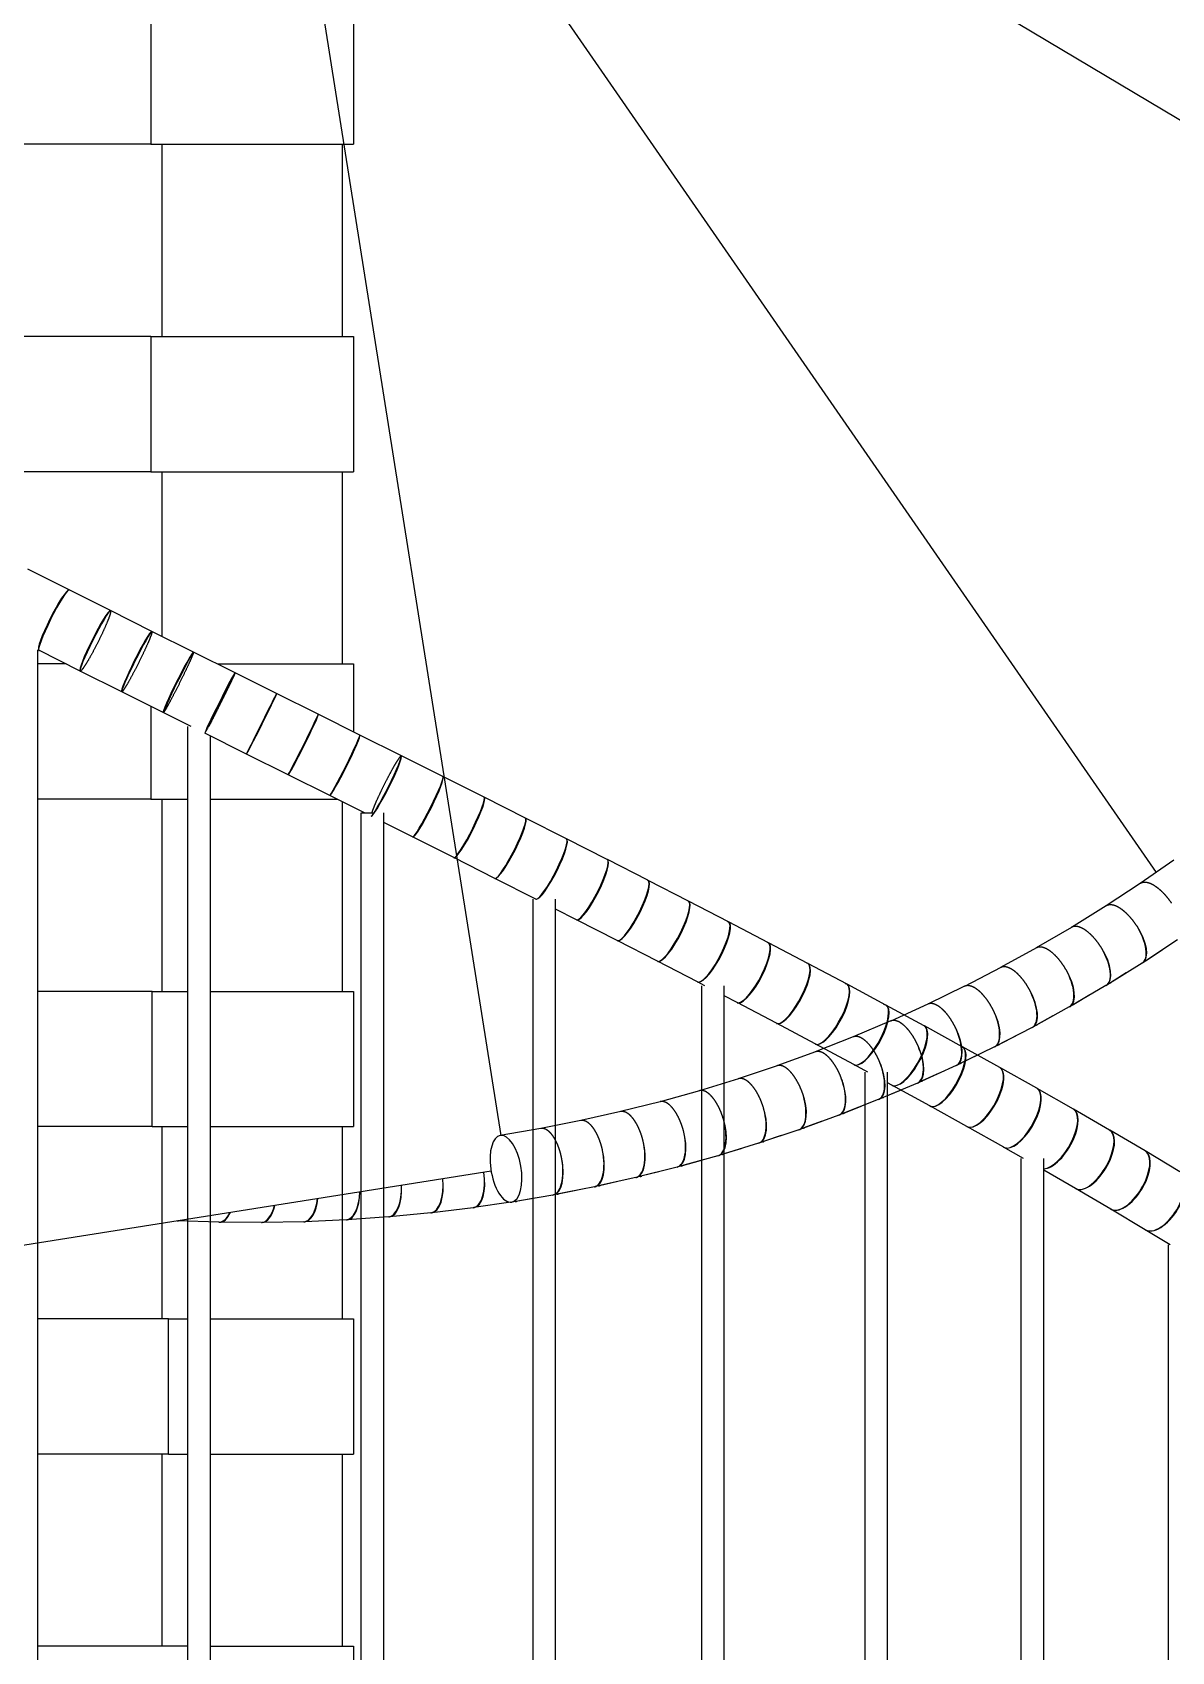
# Model space of a CAD drawing. Header units: millimetres. Extents: x -934 to 934, y -2220 to 2220.
# Drawn here: x -124 to 518, y -1116 to -203 of the extents above; entities that cross this region are included whole.
import ezdxf

# ---------------------------------------------------------------- set-up
doc = ezdxf.new("R2010")
doc.units = ezdxf.units.MM
doc.layers.add('Elevation', color=7, linetype='CONTINUOUS')
doc.layers.add('Plan', color=7, linetype='CONTINUOUS')

msp = doc.modelspace()

# ---------------------------------------------------------------- linework, layer by layer
at = {"layer": 'Elevation'}
for p, q in [((-57.18, -189.86), (-57.18, -266.06)), ((57.12, -189.86), (57.12, -266.06)), ((-57.18, -266.06), (-403.65, -266.06)), ((-50.83, -374.44), (-50.83, -266.06)), ((50.77, -374.44), (50.77, -266.06)), ((-57.18, -374.44), (-377.57, -374.44)), ((-57.18, -374.44), (-57.18, -450.64)), ((57.12, -374.44), (57.12, -450.64)), ((-57.18, -450.64), (-234.24, -450.64)), ((-50.83, -543.48), (-50.83, -450.64)), ((50.77, -559.01), (50.77, -450.64)), ((-103.24, -517.25), (-126.46, -505.58)), ((-79.94, -528.93), (-103.24, -517.25)), ((-56.57, -540.62), (-79.94, -528.93)), ((-33.17, -552.3), (-56.57, -540.62)), ((-120.94, -1297.33), (-120.94, -551)), ((-97, -563), (-120.32, -551.31)), ((-9.72, -563.99), (-33.17, -552.3)), ((-104.95, -559.01), (-120.94, -559.01)), ((-73.61, -574.7), (-96.99, -563.01)), ((13.73, -575.68), (-9.72, -563.99)), ((57.12, -559.01), (57.12, -597.31)), ((-50.18, -586.39), (-73.6, -574.7)), ((-57.18, -582.9), (-57.18, -635.21)), ((13.73, -575.68), (-3.26, -609.78)), ((37.19, -587.37), (13.73, -575.68)), ((-34.43, -594.24), (-50.17, -586.4)), ((60.63, -599.06), (37.2, -587.37)), ((-36.3, -1481.9), (-36.3, -594.24)), ((-3.26, -609.78), (-26.72, -598.09)), ((-23.6, -1481.9), (-23.6, -599.64)), ((84.04, -610.76), (60.64, -599.07)), ((20.19, -621.47), (-3.26, -609.78)), ((-3.26, -609.78), (-3.26, -609.78)), ((-3.26, -609.78), (-3.26, -609.78)), ((-3.26, -609.78), (-3.26, -609.78)), ((-3.26, -609.78), (-3.26, -609.78)), ((107.41, -622.45), (84.06, -610.76)), ((43.62, -633.15), (20.19, -621.47)), ((130.72, -634.15), (107.43, -622.46)), ((-57.18, -635.21), (-120.94, -635.21)), ((-50.83, -743.59), (-50.83, -635.21)), ((63.24, -642.95), (43.62, -633.15)), ((50.77, -743.59), (50.77, -636.72)), ((153.95, -645.85), (130.74, -634.16)), ((61.39, -1481.9), (61.39, -642.95)), ((74.09, -1481.9), (74.09, -642.95)), ((177.09, -657.56), (153.98, -645.87)), ((90.35, -656.52), (74.09, -648.38)), ((113.61, -668.2), (90.35, -656.52)), ((200.12, -669.27), (177.12, -657.58)), ((136.79, -679.87), (113.61, -668.2)), ((223.03, -680.97), (200.16, -669.28)), ((159.87, -691.55), (136.79, -679.87)), ((245.81, -692.69), (223.08, -681)), ((158.29, -1481.9), (158.29, -691.66)), ((170.99, -1481.9), (170.99, -691.66)), ((268.43, -704.4), (245.86, -692.71)), ((182.84, -703.22), (170.99, -697.2)), ((205.67, -714.89), (182.84, -703.22)), ((290.89, -716.12), (268.49, -704.43)), ((228.36, -726.56), (205.67, -714.89)), ((313.17, -727.84), (290.95, -716.15)), ((250.89, -738.22), (228.36, -726.56)), ((335.25, -739.56), (313.23, -727.87)), ((255, -740.37), (250.89, -738.22)), ((-56.36, -743.59), (-120.94, -743.59)), ((-56.36, -819.79), (-56.36, -743.59)), ((57.12, -743.59), (57.12, -819.79)), ((253.32, -1481.9), (253.32, -740.37)), ((266.02, -1666.48), (266.02, -740.37)), ((273.24, -749.88), (266.02, -746.12)), ((357.13, -751.29), (335.32, -739.6)), ((295.4, -761.54), (273.24, -749.88)), ((378.78, -763.02), (357.2, -751.33)), ((317.36, -773.2), (295.4, -761.54)), ((400.19, -774.75), (378.86, -763.06)), ((339.09, -784.85), (317.35, -773.2)), ((421.35, -786.49), (400.28, -774.8)), ((346.89, -789.08), (339.09, -784.85)), ((345.39, -1666.48), (345.39, -789.08)), ((358.09, -1666.48), (358.09, -789.08)), ((442.25, -798.23), (421.44, -786.54)), ((360.59, -796.5), (358.09, -795.14)), ((381.84, -808.14), (360.59, -796.5)), ((462.86, -809.97), (442.34, -798.28)), ((402.83, -819.78), (381.83, -808.14)), ((483.19, -821.72), (462.97, -810.03)), ((-56.36, -819.79), (-120.94, -819.79)), ((-50.83, -928.17), (-50.83, -819.79)), ((50.77, -928.17), (50.77, -819.79)), ((423.54, -831.42), (402.82, -819.78)), ((503.21, -833.48), (483.3, -821.79)), ((434.71, -837.78), (423.53, -831.42)), ((433.44, -1666.48), (433.44, -837.78)), ((446.14, -1666.48), (446.14, -837.78)), ((522.91, -845.24), (503.33, -833.55)), ((464.08, -854.68), (446.14, -844.31)), ((483.87, -866.31), (464.06, -854.68)), ((503.34, -877.93), (483.86, -866.3)), ((517.44, -886.49), (503.32, -877.92)), ((516.46, -1666.48), (516.46, -886.49)), ((-47.3, -928.17), (-120.94, -928.17)), ((-47.3, -1004.37), (-47.3, -928.17)), ((57.12, -928.17), (57.12, -1004.37)), ((-47.3, -1004.37), (-120.94, -1004.37)), ((-50.83, -1112.75), (-50.83, -1004.37)), ((50.77, -1112.75), (50.77, -1004.37)), ((-36.3, -1112.75), (-120.94, -1112.75)), ((57.12, -1112.75), (57.12, -1188.95))]:
    msp.add_line(p, q, dxfattribs=at)
for centre, major_axis, ratio, start_param, end_param in [((-111.78, -534.28), (8.56, 17.02), 0.120774, -6.228244, -3.141593), ((-111.78, -534.28), (8.54, 17.03), 0.097983, -6.228383, -3.141593), ((-88.47, -545.97), (8.54, 17.03), 0.097983, -6.239826, -3.141593), ((-88.47, -545.97), (8.52, 17.04), 0.075128, -6.239912, -3.141593), ((-65.09, -557.66), (8.52, 17.04), 0.075128, -6.251356, -3.141593), ((-65.09, -557.66), (8.51, 17.04), 0.052224, -6.251402, -3.141593), ((-111.78, -534.28), (8.56, 17.02), 0.120774, -3.141593, -3.135794), ((-111.78, -534.28), (8.54, 17.03), 0.097983, -3.141593, -3.08679), ((-41.67, -569.35), (8.51, 17.04), 0.052224, -6.262845, -3.141593), ((-41.67, -569.35), (8.5, 17.05), 0.029285, -6.262864, -3.141593), ((-88.47, -545.97), (8.54, 17.03), 0.097983, -3.141593, -3.135822), ((-88.47, -545.97), (8.52, 17.04), 0.075128, -3.141593, -3.09832), ((-18.22, -581.04), (8.5, 17.05), 0.029285, -6.274307, -3.141593), ((-18.22, -581.04), (8.5, 17.05), 0.006327, -6.274311, -3.141593), ((-65.09, -557.66), (8.52, 17.04), 0.075128, -3.141593, -3.135844), ((-65.09, -557.66), (8.51, 17.04), 0.052224, -3.141593, -3.109809), ((5.24, -592.73), (8.5, 17.05), 0.006327, 0, -3.144162), ((5.24, -592.73), (8.5, 17.05), 0.016636, 3.144162, 0), ((5.24, -592.73), (8.5, 17.05), 0.016636, 0, 0.002569), ((5.24, -592.73), (8.5, 17.05), 0.006327, -0.002569, 0), ((-41.67, -569.35), (8.51, 17.04), 0.052224, -3.141593, -3.135859), ((-41.67, -569.35), (8.5, 17.05), 0.029285, -3.141593, -3.121272), ((28.69, -604.42), (8.5, 17.05), 0.039587, 3.155614, 0), ((28.69, -604.42), (8.5, 17.05), 0.016636, 3.155605, 0), ((28.69, -604.42), (8.5, 17.05), 0.016636, 0, 0.014012), ((28.69, -604.42), (8.5, 17.05), 0.039587, 0, 0.005728), ((52.13, -616.11), (8.5, 17.05), 0.039587, 3.167057, 0), ((52.13, -616.11), (8.51, 17.04), 0.062512, 3.167087, 0), ((52.13, -616.11), (8.5, 17.05), 0.039587, 0, 0.025465), ((52.13, -616.11), (8.51, 17.04), 0.062512, 0, 0.00574), ((5.24, -592.73), (8.5, 17.05), 0.006327, -3.144162, -3.141593), ((75.53, -627.8), (8.53, 17.03), 0.085396, 3.178593, 0), ((75.53, -627.8), (8.51, 17.04), 0.062512, 3.17853, 0), ((75.53, -627.8), (8.51, 17.04), 0.062512, 0, 0.036938), ((75.53, -627.8), (8.53, 17.03), 0.085396, 0, 0.005758), ((98.88, -639.49), (8.53, 17.03), 0.085396, 3.190037, 0), ((98.88, -639.49), (8.55, 17.03), 0.108224, 3.190145, 0), ((98.88, -639.49), (8.53, 17.03), 0.085396, 0, 0.048444), ((98.88, -639.49), (8.55, 17.03), 0.108224, 0, 0.005782), ((122.17, -651.18), (8.55, 17.03), 0.108224, 3.201588, 0), ((122.17, -651.18), (8.57, 17.01), 0.130981, 3.201754, 0), ((122.17, -651.18), (8.55, 17.03), 0.108224, 0, 0.059995), ((122.17, -651.18), (8.57, 17.01), 0.130981, 0, 0.005813), ((145.38, -662.87), (8.57, 17.01), 0.130981, 3.213197, 0), ((145.38, -662.87), (8.6, 17), 0.153652, 3.213434, 0), ((145.38, -662.87), (8.57, 17.01), 0.130981, 0, 0.071605), ((145.38, -662.87), (8.6, 17), 0.153652, 0, 0.00585), ((168.49, -674.56), (8.6, 17), 0.153652, 3.224877, 0), ((168.49, -674.56), (8.63, 16.98), 0.176221, 3.225197, 0), ((168.49, -674.56), (8.6, 17), 0.153652, 0, 0.083284), ((168.49, -674.56), (8.63, 16.98), 0.176221, 0, 0.005893), ((191.49, -686.25), (8.63, 16.98), 0.176221, 3.23664, 0), ((191.49, -686.25), (8.67, 16.96), 0.198674, 3.237057, 0), ((191.49, -686.25), (8.63, 16.98), 0.176221, 0, 0.095048), ((191.49, -686.25), (8.67, 16.96), 0.198674, 0, 0.005943), ((214.36, -697.94), (8.67, 16.96), 0.198674, 3.2485, 0), ((214.36, -697.94), (8.71, 16.94), 0.220997, 3.249028, 0), ((214.36, -697.94), (8.67, 16.96), 0.198674, 0, 0.106908), ((214.36, -697.94), (8.71, 16.94), 0.220997, 0, 0.006), ((237.1, -709.63), (8.71, 16.94), 0.220997, 3.260471, 0), ((237.1, -709.63), (8.76, 16.92), 0.243174, 3.261122, 0), ((237.1, -709.63), (8.71, 16.94), 0.220997, 0, 0.118878), ((237.1, -709.63), (8.76, 16.92), 0.243174, 0, 0.006064), ((259.67, -721.32), (8.76, 16.92), 0.243174, 3.272565, 0), ((259.67, -721.32), (8.81, 16.89), 0.265191, 3.273356, 0), ((259.67, -721.32), (8.76, 16.92), 0.243174, 0, 0.130973), ((259.67, -721.32), (8.81, 16.89), 0.265191, 0, 0.006135), ((282.08, -733.01), (8.81, 16.89), 0.265191, 3.284799, 0), ((282.08, -733.01), (8.87, 16.86), 0.287034, 3.285744, 0), ((282.08, -733.01), (8.81, 16.89), 0.265191, 0, 0.143207), ((282.08, -733.01), (8.87, 16.86), 0.287034, 0, 0.006214), ((304.3, -744.7), (8.87, 16.86), 0.287034, 3.297187, 0), ((304.3, -744.7), (8.93, 16.83), 0.308687, 3.298302, 0), ((304.3, -744.7), (8.87, 16.86), 0.287034, 0, 0.155594), ((304.3, -744.7), (8.93, 16.83), 0.308687, 0, 0.006301), ((326.32, -756.39), (8.93, 16.83), 0.308687, 0, 0.168152), ((326.32, -756.39), (8.93, 16.83), 0.308687, 3.309745, 0), ((326.32, -756.39), (9, 16.79), 0.330138, 3.311045, 0), ((326.32, -756.39), (9, 16.79), 0.330138, 0, 0.006396), ((348.13, -768.08), (9, 16.79), 0.330138, 3.322488, 0), ((348.13, -768.08), (9.07, 16.75), 0.351371, 3.323992, 0), ((348.13, -768.08), (9, 16.79), 0.330138, 0, 0.180896), ((348.13, -768.08), (9.07, 16.75), 0.351371, 0, 0.0065), ((369.7, -779.77), (9.07, 16.75), 0.351371, 3.335435, 0), ((369.7, -779.77), (9.15, 16.71), 0.372372, 3.33716, 0), ((369.7, -779.77), (9.15, 16.71), 0.372372, 0, 0.006613), ((391.03, -791.46), (9.15, 16.71), 0.372372, 3.348603, 0), ((391.03, -791.46), (9.24, 16.66), 0.393129, 3.350568, 0), ((391.03, -791.46), (9.24, 16.66), 0.393129, 0, 0.006735), ((412.11, -803.15), (9.24, 16.66), 0.393129, 3.362011, 0), ((412.11, -803.15), (9.33, 16.61), 0.413627, 3.364236, 0), ((412.11, -803.15), (9.33, 16.61), 0.413627, 0, 0.006868), ((432.91, -814.84), (9.33, 16.61), 0.413627, 3.375679, 0), ((432.91, -814.84), (9.43, 16.55), 0.433853, 3.378184, 0), ((432.91, -814.84), (9.43, 16.55), 0.433853, 0, 0.007011), ((453.43, -826.53), (9.43, 16.55), 0.433853, 3.398361, 0), ((453.43, -826.53), (9.53, 16.49), 0.453793, 0, 0.007165), ((453.43, -826.53), (9.53, 16.49), 0.453793, 4.968953, 0), ((453.43, -826.53), (9.53, 16.49), 0.453793, 3.400862, 4.968953), ((473.65, -838.22), (9.53, 16.49), 0.453793, 4.968953, 0), ((473.65, -838.22), (9.65, 16.43), 0.473434, 0, 0.007331), ((473.65, -838.22), (9.65, 16.43), 0.473434, 4.98353, 0), ((473.65, -838.22), (9.65, 16.43), 0.473434, 3.407012, 4.98353), ((473.65, -838.22), (9.53, 16.49), 0.453793, 3.403878, 4.968953), ((493.56, -849.91), (9.65, 16.43), 0.473434, 4.98353, 0), ((493.56, -849.91), (9.76, 16.36), 0.492764, 0, 0.007509), ((493.56, -849.91), (9.76, 16.36), 0.492764, 4.998458, 0), ((493.56, -849.91), (9.76, 16.36), 0.492764, 3.42194, 4.998458), ((493.56, -849.91), (9.65, 16.43), 0.473434, 3.418455, 4.98353), ((513.15, -861.6), (9.89, 16.28), 0.51177, 3.437246, 5.013764), ((513.15, -861.6), (9.76, 16.36), 0.492764, 3.433383, 4.998458)]:
    msp.add_ellipse(centre, major_axis=major_axis, ratio=ratio, start_param=start_param, end_param=end_param, dxfattribs=at)
for points, degree in [([(-57.18, -266.06), (-55.75, -266.06), (-51.52, -266.06), (-44.71, -266.06), (-35.66, -266.06), (-24.83, -266.06), (-12.75, -266.06), (-0.03, -266.06), (12.69, -266.06), (24.77, -266.06), (35.6, -266.06), (44.65, -266.06), (51.46, -266.06), (55.69, -266.06), (57.12, -266.06)], 1), ([(-57.18, -374.44), (-55.75, -374.44), (-51.52, -374.44), (-44.71, -374.44), (-35.66, -374.44), (-24.83, -374.44), (-12.75, -374.44), (-0.03, -374.44), (12.69, -374.44), (24.77, -374.44), (35.6, -374.44), (44.65, -374.44), (51.46, -374.44), (55.69, -374.44), (57.12, -374.44)], 1), ([(-57.18, -450.64), (-55.75, -450.64), (-51.52, -450.64), (-44.71, -450.64), (-35.66, -450.64), (-24.83, -450.64), (-12.75, -450.64), (-0.03, -450.64), (12.69, -450.64), (24.77, -450.64), (35.6, -450.64), (44.65, -450.64), (51.46, -450.64), (55.69, -450.64), (57.12, -450.64)], 1), ([(-103.35, -517.23), (-103.29, -517.23), (-103.24, -517.25)], 2), ([(-103.24, -517.25), (-103.24, -517.25)], 1), ([(-79.94, -528.93), (-79.82, -529.51), (-80.13, -530.89), (-80.84, -533.01), (-81.92, -535.76), (-83.33, -539), (-84.98, -542.59), (-86.81, -546.34), (-88.71, -550.07), (-90.6, -553.6), (-92.39, -556.76), (-93.99, -559.4), (-95.32, -561.38), (-96.31, -562.6), (-96.92, -563.02)], 1), ([(-80.01, -528.92), (-79.97, -528.92), (-79.94, -528.93)], 2), ([(-79.94, -528.93), (-79.94, -528.93)], 1), ([(-56.57, -540.62), (-56.54, -541.16), (-56.93, -542.5), (-57.73, -544.6), (-58.88, -547.33), (-60.34, -550.58), (-62.03, -554.17), (-63.87, -557.93), (-65.77, -561.68), (-67.64, -565.23), (-69.38, -568.41), (-70.91, -571.06), (-72.16, -573.05), (-73.06, -574.29), (-73.56, -574.71)], 1), ([(-56.61, -540.61), (-56.59, -540.61), (-56.57, -540.62)], 2), ([(-56.57, -540.62), (-56.57, -540.62)], 1), ([(-33.17, -552.3), (-33.22, -552.8), (-33.7, -554.12), (-34.57, -556.19), (-35.79, -558.91), (-37.3, -562.15), (-39.03, -565.75), (-40.89, -569.52), (-42.79, -573.29), (-44.63, -576.86), (-46.32, -580.06), (-47.79, -582.73), (-48.95, -584.73), (-49.76, -585.98), (-50.16, -586.4)], 1), ([(-33.18, -552.3), (-33.17, -552.3)], 1), ([(-33.17, -552.3), (-33.17, -552.3)], 1), ([(-9.72, -563.99), (-9.8, -564.28), (-10.13, -565.07), (-10.71, -566.36), (-11.52, -568.09), (-12.54, -570.22), (-13.72, -572.67), (-15.05, -575.38), (-16.47, -578.27), (-17.94, -581.24), (-19.42, -584.2), (-20.87, -587.07), (-22.24, -589.75), (-23.48, -592.17), (-24.56, -594.24)], 1), ([(-19.7, -559.01), (-12.17, -559.01), (-4.42, -559.01), (3.42, -559.01), (11.2, -559.01), (18.76, -559.01), (25.97, -559.01), (32.69, -559.01), (38.8, -559.01), (44.17, -559.01), (48.72, -559.01), (52.34, -559.01), (54.98, -559.01), (56.58, -559.01), (57.12, -559.01)], 1), ([(-9.73, -563.99), (-9.72, -563.99)], 1), ([(-9.72, -563.99), (-9.72, -563.99)], 1), ([(-25.19, -594.24), (-25.03, -594.24), (-24.89, -594.24)], 2), ([(-3.26, -609.77), (-3.26, -609.78), (-3.26, -609.78)], 2), ([(84, -610.75), (83.55, -611.06), (82.81, -611.97), (81.8, -613.45), (80.57, -615.46), (79.16, -617.91), (77.62, -620.71), (76, -623.78), (74.36, -626.99), (72.77, -630.22), (71.27, -633.37), (69.93, -636.32), (68.8, -638.96), (67.9, -641.2), (67.28, -642.95)], 1), ([(20.19, -621.47), (20.2, -621.47)], 1), ([(-57.18, -635.21), (-57.07, -635.21), (-56.73, -635.21), (-56.16, -635.21), (-55.37, -635.21), (-54.36, -635.21), (-53.13, -635.21), (-51.7, -635.21), (-50.05, -635.21), (-48.21, -635.21), (-46.18, -635.21), (-43.96, -635.21), (-41.57, -635.21), (-39.01, -635.21), (-36.3, -635.21)], 1), ([(-23.6, -635.21), (-18.22, -635.21), (-12.67, -635.21), (-6.98, -635.21), (-1.22, -635.21), (4.55, -635.21), (10.28, -635.21), (15.9, -635.21), (21.35, -635.21), (26.59, -635.21), (31.56, -635.21), (36.2, -635.21), (40.48, -635.21), (44.34, -635.21), (47.75, -635.21)], 1), ([(43.62, -633.15), (43.63, -633.16), (43.65, -633.16)], 2), ([(90.35, -656.52), (90.35, -656.52)], 1), ([(90.35, -656.52), (90.39, -656.54), (90.44, -656.54)], 2), ([(113.61, -668.2), (113.61, -668.2)], 1), ([(113.61, -668.2), (113.67, -668.23), (113.75, -668.23)], 2), ([(136.79, -679.87), (136.79, -679.87)], 1), ([(136.79, -679.87), (136.88, -679.92), (136.99, -679.92)], 2), ([(159.87, -691.55), (159.87, -691.55)], 1), ([(159.87, -691.55), (159.99, -691.61), (160.14, -691.61)], 2), ([(182.84, -703.22), (182.84, -703.22)], 1), ([(182.84, -703.22), (182.99, -703.3), (183.18, -703.3)], 2), ([(205.67, -714.89), (205.67, -714.89)], 1), ([(205.67, -714.89), (205.86, -714.99), (206.1, -714.99)], 2), ([(228.36, -726.56), (228.36, -726.56)], 1), ([(228.36, -726.56), (228.6, -726.68), (228.89, -726.68)], 2), ([(250.89, -738.22), (250.89, -738.22)], 1), ([(250.89, -738.22), (251.17, -738.37), (251.53, -738.37)], 2), ([(-56.36, -743.59), (-55.8, -743.59), (-55.09, -743.59), (-54.24, -743.59), (-53.25, -743.59), (-52.11, -743.59), (-50.85, -743.59), (-49.45, -743.59), (-47.92, -743.59), (-46.27, -743.59), (-44.49, -743.59), (-42.61, -743.59), (-40.61, -743.59), (-38.5, -743.59), (-36.3, -743.59)], 1), ([(-23.6, -743.59), (-15.96, -743.59), (-8, -743.59), (0.12, -743.59), (8.24, -743.59), (16.19, -743.59), (23.81, -743.59), (30.95, -743.59), (37.46, -743.59), (43.21, -743.59), (48.08, -743.59), (51.97, -743.59), (54.81, -743.59), (56.54, -743.59), (57.12, -743.59)], 1), ([(273.24, -749.88), (273.24, -749.88)], 1), ([(273.24, -749.88), (273.58, -750.06), (274, -750.06)], 2), ([(295.4, -761.54), (295.4, -761.54)], 1), ([(295.4, -761.54), (295.79, -761.75), (296.29, -761.75)], 2), ([(317.35, -773.19), (317.36, -773.2)], 1), ([(317.36, -773.2), (317.81, -773.44), (318.38, -773.44)], 2), ([(339.08, -784.84), (339.09, -784.85)], 1), ([(339.09, -784.85), (339.61, -785.13), (340.27, -785.13)], 2), ([(360.58, -796.49), (360.59, -796.5)], 1), ([(360.59, -796.5), (361.18, -796.82), (361.93, -796.82)], 2), ([(381.83, -808.14), (381.84, -808.14)], 1), ([(381.84, -808.14), (382.51, -808.51), (383.35, -808.51)], 2), ([(-56.36, -819.79), (-55.8, -819.79), (-55.09, -819.79), (-54.24, -819.79), (-53.25, -819.79), (-52.11, -819.79), (-50.85, -819.79), (-49.45, -819.79), (-47.92, -819.79), (-46.27, -819.79), (-44.49, -819.79), (-42.61, -819.79), (-40.61, -819.79), (-38.5, -819.79), (-36.3, -819.79)], 1), ([(-23.6, -819.79), (-15.96, -819.79), (-8, -819.79), (0.12, -819.79), (8.24, -819.79), (16.19, -819.79), (23.81, -819.79), (30.95, -819.79), (37.46, -819.79), (43.21, -819.79), (48.08, -819.79), (51.97, -819.79), (54.81, -819.79), (56.54, -819.79), (57.12, -819.79)], 1), ([(402.82, -819.78), (402.83, -819.78)], 1), ([(402.83, -819.78), (403.33, -820.06), (403.89, -820.2), (404.53, -820.2)], 3), ([(423.52, -831.41), (423.54, -831.42)], 1), ([(423.54, -831.42), (424.09, -831.73), (424.73, -831.89), (425.43, -831.89)], 3), ([(464.05, -854.67), (464.08, -854.68)], 1), ([(464.08, -854.68), (464.74, -855.07), (465.52, -855.27), (466.39, -855.27)], 3), ([(483.84, -866.29), (483.87, -866.31)], 1), ([(503.3, -877.91), (503.34, -877.93)], 1), ([(503.34, -877.93), (503.51, -878.02), (503.69, -878.12), (503.87, -878.2), (504.05, -878.28), (504.24, -878.35), (504.44, -878.41), (504.63, -878.47), (504.84, -878.51), (505.04, -878.55), (505.25, -878.59), (505.46, -878.61), (505.68, -878.63), (505.89, -878.64), (506.11, -878.65)], 1), ([(-47.3, -928.17), (-46.63, -928.17), (-45.95, -928.17), (-45.24, -928.17), (-44.52, -928.17), (-43.77, -928.17), (-43.01, -928.17), (-42.23, -928.17), (-41.43, -928.17), (-40.62, -928.17), (-39.79, -928.17), (-38.94, -928.17), (-38.07, -928.17), (-37.19, -928.17), (-36.3, -928.17)], 1), ([(-23.6, -928.17), (-15.96, -928.17), (-8, -928.17), (0.12, -928.17), (8.24, -928.17), (16.19, -928.17), (23.81, -928.17), (30.95, -928.17), (37.46, -928.17), (43.21, -928.17), (48.08, -928.17), (51.97, -928.17), (54.81, -928.17), (56.54, -928.17), (57.12, -928.17)], 1), ([(-47.3, -1004.37), (-46.63, -1004.37), (-45.95, -1004.37), (-45.24, -1004.37), (-44.52, -1004.37), (-43.77, -1004.37), (-43.01, -1004.37), (-42.23, -1004.37), (-41.43, -1004.37), (-40.62, -1004.37), (-39.79, -1004.37), (-38.94, -1004.37), (-38.07, -1004.37), (-37.19, -1004.37), (-36.3, -1004.37)], 1), ([(-23.6, -1004.37), (-15.96, -1004.37), (-8, -1004.37), (0.12, -1004.37), (8.24, -1004.37), (16.19, -1004.37), (23.81, -1004.37), (30.95, -1004.37), (37.46, -1004.37), (43.21, -1004.37), (48.08, -1004.37), (51.97, -1004.37), (54.81, -1004.37), (56.54, -1004.37), (57.12, -1004.37)], 1), ([(-23.6, -1112.75), (-15.96, -1112.75), (-8, -1112.75), (0.12, -1112.75), (8.24, -1112.75), (16.19, -1112.75), (23.81, -1112.75), (30.95, -1112.75), (37.46, -1112.75), (43.21, -1112.75), (48.08, -1112.75), (51.97, -1112.75), (54.81, -1112.75), (56.54, -1112.75), (57.12, -1112.75)], 1)]:
    msp.add_open_spline(points, degree=degree, dxfattribs=at)
for points, degree, knots in [([(61.39, -642.95), (61.41, -642.95), (61.43, -642.95), (61.51, -642.95), (61.58, -642.95), (61.7, -642.95), (61.82, -642.95), (61.99, -642.95), (62.16, -642.95), (62.37, -642.95), (62.58, -642.95), (62.83, -642.95), (63.08, -642.95), (63.37, -642.95), (63.66, -642.95), (63.98, -642.95), (64.29, -642.95), (64.64, -642.95), (64.99, -642.95), (65.35, -642.95), (65.72, -642.95), (66.1, -642.95), (66.48, -642.95), (67.27, -642.95), (68.06, -642.95), (68.45, -642.95), (68.85, -642.95)], 2, [3.141593, 3.141593, 3.141593, 3.266373, 3.266373, 3.391154, 3.391154, 3.515935, 3.515935, 3.640716, 3.640716, 3.765496, 3.765496, 3.890277, 3.890277, 4.015058, 4.015058, 4.139839, 4.139839, 4.26462, 4.26462, 4.3894, 4.3894, 4.514181, 4.514181, 4.763743, 4.763743, 4.888523, 4.888523, 4.888523]), ([(483.87, -866.31), (483.92, -866.34), (483.98, -866.37), (484.03, -866.4), (484.14, -866.45), (484.25, -866.51), (484.36, -866.56), (484.47, -866.6), (484.59, -866.65), (484.7, -866.69), (484.82, -866.73), (484.94, -866.76), (485.06, -866.79), (485.48, -866.9), (485.94, -866.96), (486.41, -866.96)], 3, [4.4355262, 4.4355262, 4.4355262, 4.4355262, 4.4553021, 4.4553021, 4.4553021, 4.4948539, 4.4948539, 4.4948539, 4.5344058, 4.5344058, 4.5344058, 4.5739576, 4.5739576, 4.5739576, 4.712389, 4.712389, 4.712389, 4.712389])]:
    msp.add_open_spline(points, degree=degree, knots=knots, dxfattribs=at)
at = {"layer": 'Plan'}
for p, q in [((49.06, 30.29), (768.96, -398.96)), ((7.92, 9.38), (140.03, -824.77)), ((32.5, 12.57), (509.55, -676.54)), ((519.43, -669.69), (500.51, -682.81)), ((500.55, -682.78), (481.3, -695.4)), ((481.35, -695.38), (461.78, -707.5)), ((461.82, -707.48), (441.95, -719.1)), ((441.99, -719.07), (421.83, -730.18)), ((521.61, -714.53), (501.99, -727.4)), ((512.82, -720.29), (504.05, -726.08)), ((421.87, -730.16), (401.43, -740.74)), ((501.58, -727.66), (481.64, -740.02)), ((503.64, -726.34), (502.81, -726.86)), ((483.31, -739.01), (482.47, -739.5)), ((492.65, -733.19), (483.73, -738.75)), ((401.47, -740.72), (380.77, -750.78)), ((481.22, -740.27), (460.97, -752.11)), ((472.15, -745.57), (463.09, -750.9)), ((380.81, -750.76), (359.85, -760.28)), ((460.54, -752.35), (439.99, -763.67)), ((451.34, -757.42), (442.15, -762.51)), ((462.67, -751.14), (461.81, -751.62)), ((359.9, -760.26), (338.7, -769.24)), ((439.56, -763.9), (418.73, -774.69)), ((441.72, -762.75), (440.85, -763.2)), ((338.75, -769.22), (317.33, -777.66)), ((418.29, -774.91), (397.19, -785.15)), ((420.48, -773.81), (419.6, -774.24)), ((430.23, -768.73), (420.91, -773.59)), ((317.38, -777.64), (295.75, -785.52)), ((398.96, -784.32), (398.07, -784.73)), ((408.84, -779.5), (399.4, -784.11)), ((274.02, -792.82), (252.01, -799.58)), ((295.79, -785.51), (273.97, -792.83)), ((396.75, -785.36), (375.39, -795.07)), ((387.18, -789.71), (377.63, -794.08)), ((252.06, -799.57), (229.89, -805.76)), ((374.94, -795.26), (353.34, -804.42)), ((365.27, -799.36), (355.6, -803.49)), ((377.18, -794.28), (376.28, -794.66)), ((207.66, -811.37), (185.21, -816.42)), ((229.94, -805.75), (207.62, -811.38)), ((352.89, -804.6), (331.06, -813.2)), ((343.11, -808.45), (333.35, -812.33)), ((355.15, -803.67), (354.24, -804.03)), ((162.72, -820.87), (139.79, -824.81)), ((185.25, -816.41), (162.67, -820.88)), ((330.61, -813.37), (308.57, -821.4)), ((310.41, -820.76), (309.48, -821.07)), ((320.73, -816.97), (310.87, -820.59)), ((332.89, -812.5), (331.97, -812.84)), ((285.4, -829.18), (262.97, -836.07)), ((308.1, -821.57), (285.86, -829.03)), ((287.72, -828.43), (286.79, -828.72)), ((298.14, -824.91), (288.19, -828.28)), ((262.51, -836.21), (239.91, -842.52)), ((252.39, -839.04), (242.27, -841.89)), ((264.85, -835.52), (263.91, -835.78)), ((275.35, -832.27), (265.32, -835.38)), ((134.62, -844.91), (-741.31, -983.65)), ((216.22, -848.5), (193.33, -853.64)), ((239.44, -842.65), (216.69, -848.38)), ((218.59, -847.93), (217.64, -848.14)), ((229.25, -845.22), (219.07, -847.81)), ((241.8, -842.02), (240.85, -842.26)), ((192.85, -853.74), (169.84, -858.3)), ((171.76, -857.95), (170.8, -858.11)), ((182.54, -855.79), (172.24, -857.86)), ((195.24, -853.24), (194.28, -853.43)), ((205.96, -850.8), (195.72, -853.13)), ((124.47, -865.55), (101.19, -868.39)), ((145.73, -862.41), (124.96, -865.48)), ((169.36, -858.39), (146.24, -862.36)), ((148.17, -862.05), (147.2, -862.19)), ((159, -860.17), (148.65, -861.97)), ((-18.85, -873.7), (-42.29, -872.93)), ((5.1, -873.88), (-18.36, -873.71)), ((29.05, -873.44), (5.59, -873.87)), ((52.97, -872.38), (29.53, -873.42)), ((76.86, -870.72), (53.46, -872.36)), ((100.7, -868.44), (77.35, -870.68))]:
    msp.add_line(p, q, dxfattribs=at)
for centre, major_axis, start_param, end_param in [((491.55, -711.47), (-10.45, 15.93), 3.141593, 4.706667), ((491.55, -711.47), (-10.03, 16.19), 3.141593, 4.718111), ((471.6, -723.82), (-10.03, 16.19), 3.141593, 4.706667), ((471.6, -723.82), (-9.62, 16.45), 3.141593, 4.718111), ((491.55, -711.47), (-10.45, 15.93), 3.112836, 3.141593), ((493.56, -710.18), (-10.08, 16.17), 3.141593, 3.201577), ((493.56, -710.18), (-10.49, 15.9), 3.112836, 3.141593), ((493.56, -710.18), (-10.49, 15.9), 3.141593, 3.194186), ((451.35, -735.66), (-9.62, 16.45), 3.141593, 4.706667), ((451.35, -735.66), (-9.19, 16.69), 3.141593, 4.718111), ((473.65, -722.59), (-9.66, 16.42), 3.141593, 3.201577), ((473.65, -722.59), (-10.08, 16.17), 3.112836, 3.141593), ((473.65, -722.59), (-10.08, 16.17), 3.141593, 3.194186), ((430.8, -746.98), (-9.19, 16.69), 3.141593, 4.706667), ((430.8, -746.98), (-8.76, 16.92), 3.141593, 4.718111), ((471.6, -723.82), (-10.03, 16.19), 3.112836, 3.141593), ((409.97, -757.77), (-8.76, 16.92), 3.141593, 4.706667), ((409.97, -757.77), (-8.32, 17.14), 3.141593, 4.718111), ((451.35, -735.66), (-9.62, 16.45), 3.112836, 3.141593), ((453.43, -734.48), (-9.23, 16.66), 3.141593, 3.201577), ((453.43, -734.48), (-9.66, 16.42), 3.112836, 3.141593), ((453.43, -734.48), (-9.66, 16.42), 3.141593, 3.194186), ((388.87, -768.02), (-8.32, 17.14), 3.141593, 4.706667), ((388.87, -768.02), (-7.88, 17.34), 3.141593, 4.718111), ((430.8, -746.98), (-9.19, 16.69), 3.112836, 3.141593), ((432.91, -745.85), (-8.8, 16.89), 3.141593, 3.201577), ((432.91, -745.85), (-9.23, 16.66), 3.112836, 3.141593), ((432.91, -745.85), (-9.23, 16.66), 3.141593, 3.194186), ((367.51, -777.72), (-7.43, 17.54), 3.141593, 4.718111), ((367.51, -777.72), (-7.88, 17.34), 3.141593, 4.706667), ((409.97, -757.77), (-8.76, 16.92), 3.112836, 3.141593), ((412.11, -756.69), (-8.37, 17.11), 3.141593, 3.201577), ((412.11, -756.69), (-8.8, 16.89), 3.112836, 3.141593), ((412.11, -756.69), (-8.8, 16.89), 3.141593, 3.194186), ((345.91, -786.88), (-6.98, 17.73), 3.141593, 4.718111), ((345.91, -786.88), (-7.43, 17.54), 3.141593, 4.706667), ((391.03, -767), (-7.93, 17.32), 3.141593, 3.201577), ((391.03, -767), (-8.37, 17.11), 3.112836, 3.141593), ((391.03, -767), (-8.37, 17.11), 3.141593, 3.194186), ((324.08, -795.47), (-6.52, 17.9), 3.141593, 4.718111), ((324.08, -795.47), (-6.98, 17.73), 3.141593, 4.706667), ((369.7, -776.76), (-7.48, 17.52), 3.141593, 3.201577), ((369.7, -776.76), (-7.93, 17.32), 3.112836, 3.141593), ((369.7, -776.76), (-7.93, 17.32), 3.141593, 3.194186), ((388.87, -768.02), (-8.32, 17.14), 3.112836, 3.141593), ((302.04, -803.51), (-6.06, 18.06), 3.141593, 4.718111), ((302.04, -803.51), (-6.52, 17.9), 3.141593, 4.706667), ((367.51, -777.72), (-7.88, 17.34), 3.112836, 3.141593), ((279.8, -810.97), (-5.6, 18.21), 3.141593, 4.718111), ((279.8, -810.97), (-6.06, 18.06), 3.141593, 4.706667), ((326.32, -794.62), (-6.57, 17.88), 3.141593, 3.201577), ((326.32, -794.62), (-7.03, 17.71), 3.112836, 3.141593), ((326.32, -794.62), (-7.03, 17.71), 3.141593, 3.194186), ((345.91, -786.88), (-7.43, 17.54), 3.112836, 3.141593), ((348.13, -785.97), (-7.03, 17.71), 3.141593, 3.201577), ((348.13, -785.97), (-7.48, 17.52), 3.112836, 3.141593), ((348.13, -785.97), (-7.48, 17.52), 3.141593, 3.194186), ((257.38, -817.86), (-5.13, 18.35), 3.141593, 4.718111), ((257.38, -817.86), (-5.6, 18.21), 3.141593, 4.706667), ((302.04, -803.51), (-6.52, 17.9), 3.112836, 3.141593), ((304.3, -802.71), (-6.11, 18.04), 3.141593, 3.201577), ((304.3, -802.71), (-6.57, 17.88), 3.112836, 3.141593), ((304.3, -802.71), (-6.57, 17.88), 3.141593, 3.194186), ((324.08, -795.47), (-6.98, 17.73), 3.112836, 3.141593), ((143.01, -843.58), (-3.22, 18.78), 0, 1.494429), ((143.01, -843.58), (-3.22, 18.78), 3.141593, 0), ((212.04, -829.91), (-4.18, 18.59), 3.141593, 4.718111), ((212.04, -829.91), (-4.66, 18.47), 3.141593, 4.706667), ((234.78, -824.18), (-4.66, 18.47), 3.141593, 4.718111), ((234.78, -824.18), (-5.13, 18.35), 3.141593, 4.706667), ((279.8, -810.97), (-6.06, 18.06), 3.112836, 3.141593), ((282.08, -810.23), (-5.64, 18.19), 3.141593, 3.201577), ((282.08, -810.23), (-6.11, 18.04), 3.112836, 3.141593), ((282.08, -810.23), (-6.11, 18.04), 3.141593, 3.194186), ((166.14, -839.62), (-3.22, 18.78), 3.141593, 4.718111), ((166.14, -839.62), (-3.7, 18.69), 3.141593, 4.706667), ((189.15, -835.06), (-3.7, 18.69), 3.141593, 4.718111), ((189.15, -835.06), (-4.18, 18.59), 3.141593, 4.706667), ((257.38, -817.86), (-5.6, 18.21), 3.112836, 3.141593), ((259.67, -817.19), (-5.18, 18.33), 3.141593, 3.201577), ((259.67, -817.19), (-5.64, 18.19), 3.112836, 3.141593), ((259.67, -817.19), (-5.64, 18.19), 3.141593, 3.194186), ((122.17, -846.64), (-2.3, 18.91), 3.141593, 4.715646), ((122.17, -846.64), (-2.79, 18.84), 3.141593, 4.704204), ((143.01, -843.58), (-3.22, 18.78), 1.494429, 3.141593), ((212.04, -829.91), (-4.66, 18.47), 3.112836, 3.141593), ((214.36, -829.35), (-4.23, 18.57), 3.141593, 3.201577), ((214.36, -829.35), (-4.7, 18.46), 3.112836, 3.141593), ((214.36, -829.35), (-4.7, 18.46), 3.141593, 3.194186), ((234.78, -824.18), (-5.13, 18.35), 3.112836, 3.141593), ((237.1, -823.56), (-4.7, 18.46), 3.141593, 3.201577), ((237.1, -823.56), (-5.18, 18.33), 3.112836, 3.141593), ((237.1, -823.56), (-5.18, 18.33), 3.141593, 3.194186), ((52.13, -853.35), (-0.84, 19.03), 3.141593, 4.519424), ((52.13, -853.35), (-1.33, 19), 3.141593, 4.5084), ((75.53, -851.71), (-1.33, 19), 3.141593, 4.617937), ((75.53, -851.71), (-1.82, 18.96), 3.141593, 4.606648), ((98.88, -849.48), (-1.82, 18.96), 3.141593, 4.682842), ((98.88, -849.48), (-2.3, 18.91), 3.141593, 4.671434), ((168.49, -839.18), (-3.27, 18.77), 3.141593, 3.201577), ((168.49, -839.18), (-3.75, 18.68), 3.112836, 3.141593), ((168.49, -839.18), (-3.75, 18.68), 3.141593, 3.194186), ((189.15, -835.06), (-4.18, 18.59), 3.112836, 3.141593), ((191.49, -834.56), (-3.75, 18.68), 3.141593, 3.201577), ((191.49, -834.56), (-4.23, 18.57), 3.112836, 3.141593), ((191.49, -834.56), (-4.23, 18.57), 3.141593, 3.194186), ((5.24, -854.83), (0.13, 19.05), 3.141593, 4.198414), ((5.24, -854.83), (-0.35, 19.05), 3.141593, 4.188833), ((28.69, -854.39), (-0.35, 19.05), 3.141593, 4.383145), ((28.69, -854.39), (-0.84, 19.03), 3.141593, 4.372623), ((122.17, -846.64), (-2.79, 18.84), 3.112836, 3.141593), ((145.38, -843.21), (-2.79, 18.84), 3.141593, 3.201577), ((145.38, -843.21), (-3.27, 18.77), 3.112836, 3.141593), ((145.38, -843.21), (-3.27, 18.77), 3.141593, 3.194186), ((166.14, -839.62), (-3.7, 18.69), 3.112836, 3.141593), ((-41.67, -853.89), (0.62, 19.04), 3.141976, 3.31216), ((-18.22, -854.66), (0.62, 19.04), 3.141593, 3.933536), ((-18.22, -854.66), (0.13, 19.05), 3.112836, 3.141593), ((-18.22, -854.66), (0.13, 19.05), 3.141593, 3.926064), ((5.24, -854.83), (-0.35, 19.05), 3.112836, 3.141593), ((28.69, -854.39), (-0.84, 19.03), 3.112836, 3.141593), ((52.13, -853.35), (-1.33, 19), 3.112836, 3.141593), ((75.53, -851.71), (-1.82, 18.96), 3.112836, 3.141593), ((98.88, -849.48), (-2.3, 18.91), 3.112836, 3.141593)]:
    msp.add_ellipse(centre, major_axis=major_axis, ratio=0.445997, start_param=start_param, end_param=end_param, dxfattribs=at)
for points in [[(500.55, -682.78), (500.47, -682.83)], [(518.21, -693.85), (516.98, -692.12), (515.67, -690.47), (514.31, -688.92), (512.91, -687.49), (511.49, -686.2), (510.06, -685.06), (508.65, -684.1), (507.27, -683.31), (505.94, -682.72), (504.67, -682.32), (503.48, -682.13), (502.39, -682.14), (501.41, -682.36), (500.55, -682.78)], [(481.35, -695.38), (481.26, -695.43)], [(498.71, -706.9), (497.52, -705.14), (496.26, -703.45), (494.94, -701.87), (493.58, -700.4), (492.19, -699.08), (490.79, -697.9), (489.41, -696.9), (488.05, -696.08), (486.73, -695.45), (485.47, -695.02), (484.29, -694.8), (483.2, -694.78), (482.21, -694.98), (481.35, -695.38)], [(461.82, -707.48), (461.74, -707.53)], [(478.88, -719.44), (477.74, -717.65), (476.52, -715.93), (475.24, -714.31), (473.92, -712.81), (472.57, -711.45), (471.2, -710.25), (469.84, -709.21), (468.5, -708.35), (467.2, -707.69), (465.95, -707.23), (464.78, -706.98), (463.69, -706.93), (462.7, -707.1), (461.82, -707.48)], [(441.99, -719.07), (441.91, -719.12)], [(458.74, -731.47), (457.65, -729.65), (456.47, -727.9), (455.24, -726.25), (453.95, -724.72), (452.63, -723.32), (451.3, -722.08), (449.96, -721.01), (448.65, -720.12), (447.36, -719.42), (446.13, -718.93), (444.96, -718.65), (443.87, -718.58), (442.88, -718.72), (441.99, -719.07)], [(478.88, -719.44), (478.88, -719.44)], [(421.87, -730.16), (421.79, -730.2)], [(438.3, -742.98), (437.25, -741.13), (436.12, -739.35), (434.93, -737.67), (433.68, -736.11), (432.4, -734.68), (431.1, -733.4), (429.79, -732.3), (428.5, -731.37), (427.23, -730.64), (426.01, -730.12), (424.85, -729.81), (423.77, -729.71), (422.77, -729.83), (421.87, -730.16)], [(401.47, -740.72), (401.39, -740.76)], [(417.57, -753.96), (416.57, -752.08), (415.48, -750.28), (414.33, -748.57), (413.13, -746.97), (411.88, -745.51), (410.61, -744.2), (409.33, -743.06), (408.07, -742.11), (406.82, -741.35), (405.61, -740.79), (404.46, -740.45), (403.38, -740.32), (402.38, -740.41), (401.47, -740.72)], [(380.81, -750.76), (380.72, -750.8)], [(396.56, -764.4), (395.61, -762.5), (394.57, -760.67), (393.46, -758.93), (392.3, -757.3), (391.09, -755.81), (389.86, -754.47), (388.61, -753.3), (387.37, -752.31), (386.14, -751.52), (384.95, -750.93), (383.81, -750.56), (382.73, -750.41), (381.72, -750.47), (380.81, -750.76)], [(359.9, -760.26), (359.81, -760.3)], [(375.29, -774.31), (374.39, -772.38), (373.4, -770.52), (372.34, -768.76), (371.22, -767.1), (370.05, -765.58), (368.85, -764.2), (367.63, -763), (366.41, -761.98), (365.21, -761.16), (364.03, -760.54), (362.9, -760.14), (361.82, -759.96), (360.82, -760), (359.9, -760.26)], [(338.75, -769.22), (338.66, -769.26)], [(353.78, -783.66), (352.92, -781.71), (351.98, -779.83), (350.97, -778.04), (349.89, -776.35), (348.76, -774.8), (347.59, -773.4), (346.41, -772.16), (345.21, -771.11), (344.03, -770.26), (342.87, -769.61), (341.75, -769.18), (340.68, -768.97), (339.68, -768.99), (338.75, -769.22)], [(317.38, -777.64), (317.29, -777.68)], [(332.03, -792.46), (331.23, -790.49), (330.33, -788.59), (329.36, -786.76), (328.33, -785.05), (327.24, -783.47), (326.11, -782.04), (324.96, -780.78), (323.79, -779.7), (322.63, -778.81), (321.49, -778.14), (320.38, -777.68), (319.31, -777.44), (318.31, -777.43), (317.38, -777.64)], [(274.02, -792.82), (273.93, -792.85)], [(287.89, -808.37), (287.19, -806.36), (286.4, -804.41), (285.52, -802.55), (284.57, -800.78), (283.57, -799.15), (282.51, -797.66), (281.43, -796.34), (280.32, -795.2), (279.21, -794.26), (278.1, -793.52), (277.01, -793.01), (275.96, -792.72), (274.96, -792.65), (274.02, -792.82)], [(295.79, -785.51), (295.7, -785.54)], [(310.06, -800.7), (309.31, -798.71), (308.47, -796.78), (307.54, -794.94), (306.55, -793.2), (305.5, -791.59), (304.41, -790.13), (303.29, -788.84), (302.16, -787.73), (301.02, -786.81), (299.89, -786.11), (298.79, -785.62), (297.74, -785.36), (296.73, -785.32), (295.79, -785.51)], [(252.06, -799.57), (251.97, -799.6)], [(265.53, -815.47), (264.88, -813.45), (264.14, -811.48), (263.31, -809.59), (262.41, -807.8), (261.45, -806.14), (260.43, -804.63), (259.38, -803.28), (258.3, -802.11), (257.21, -801.14), (256.12, -800.38), (255.05, -799.83), (254.01, -799.52), (253.01, -799.43), (252.06, -799.57)], [(207.66, -811.37), (207.57, -811.39)], [(220.3, -827.94), (219.76, -825.88), (219.12, -823.88), (218.39, -821.95), (217.58, -820.12), (216.7, -818.41), (215.76, -816.85), (214.78, -815.45), (213.76, -814.23), (212.73, -813.2), (211.68, -812.38), (210.64, -811.79), (209.61, -811.42), (208.62, -811.28), (207.66, -811.37)], [(229.94, -805.75), (229.84, -805.78)], [(243, -822), (242.4, -819.95), (241.71, -817.97), (240.93, -816.06), (240.07, -814.25), (239.15, -812.56), (238.18, -811.02), (237.16, -809.65), (236.11, -808.45), (235.05, -807.46), (233.98, -806.67), (232.92, -806.1), (231.89, -805.75), (230.89, -805.64), (229.94, -805.75)], [(162.72, -820.87), (162.63, -820.89)], [(174.49, -838.07), (174.05, -835.99), (173.52, -833.96), (172.89, -831.99), (172.17, -830.12), (171.38, -828.37), (170.53, -826.76), (169.62, -825.31), (168.67, -824.04), (167.68, -822.96), (166.68, -822.1), (165.67, -821.45), (164.66, -821.02), (163.68, -820.83), (162.72, -820.87)], [(185.25, -816.41), (185.16, -816.43)], [(197.46, -833.3), (196.97, -831.23), (196.38, -829.21), (195.7, -827.26), (194.94, -825.41), (194.11, -823.68), (193.21, -822.1), (192.26, -820.67), (191.28, -819.42), (190.27, -818.37), (189.24, -817.53), (188.21, -816.9), (187.2, -816.51), (186.21, -816.34), (185.25, -816.41)]]:
    msp.add_open_spline(points, degree=1, dxfattribs=at)

doc.saveas('drawing.dxf')
